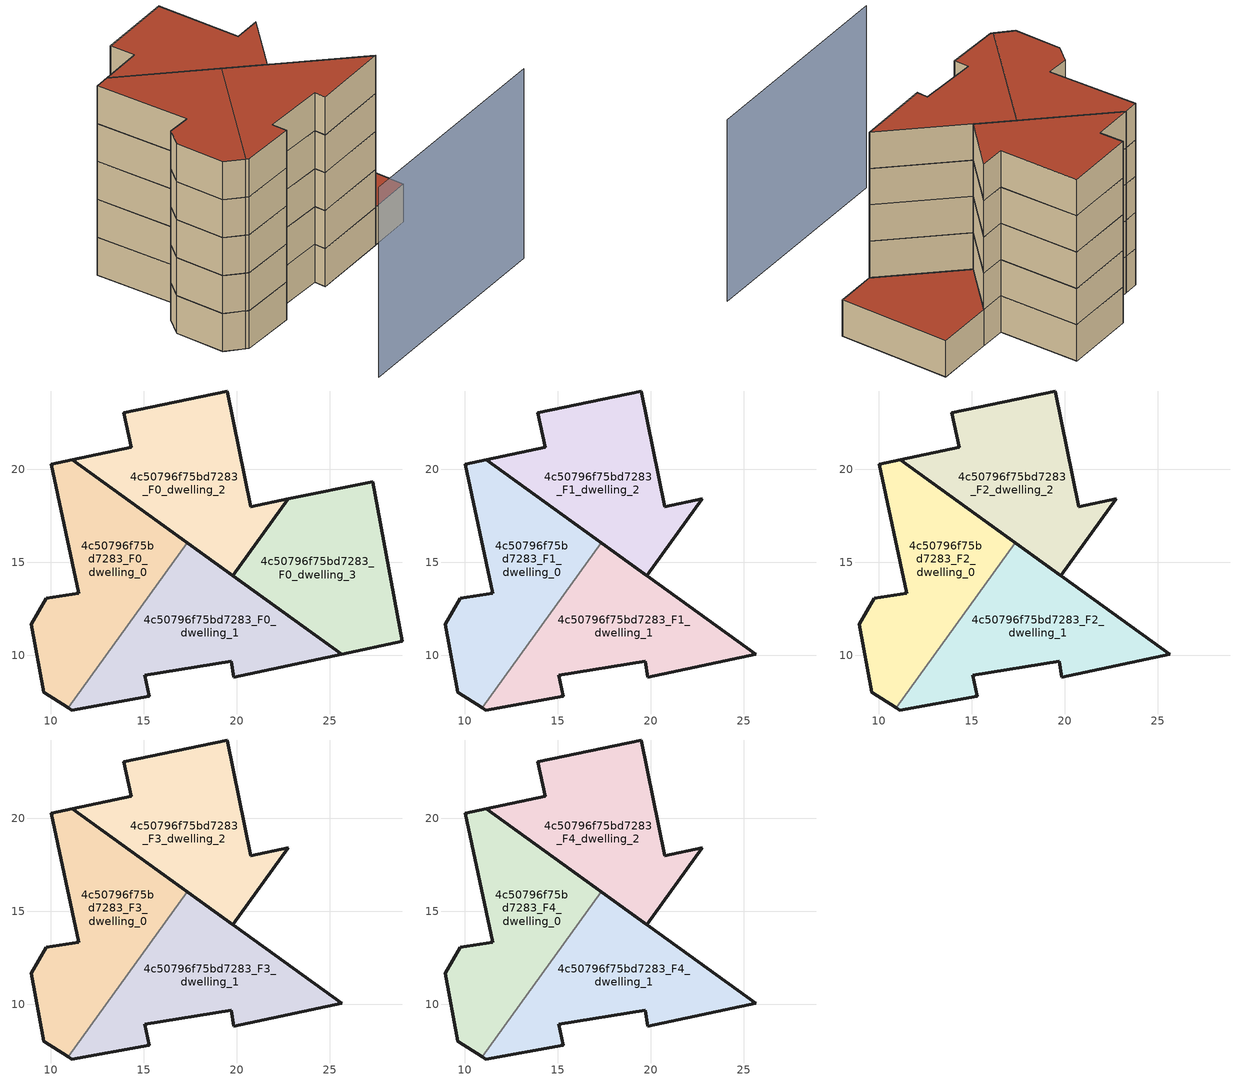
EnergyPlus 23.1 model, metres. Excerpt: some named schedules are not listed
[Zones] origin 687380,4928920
4c50796f75bd7283_F0_dwelling_0
 floor ground (EU_floor_Construction): 10.95,7.17 17.34,16.04 11.15,20.5 10.02,20.25 11.51,13.32 9.77,13.05 8.96,11.65 9.64,8.01 z0
 wall outside (EU_wall_Construction): 10.95,7.17 9.64,8.01 8.96,11.65 9.77,13.05 11.51,13.32 10.02,20.25 11.15,20.5 17.34,16.04 z0:3
 wall to 4c50796f75bd7283_F0_dwelling_1 (EU_wall_Construction): 17.34,16.04 10.95,7.17 z0:3
4c50796f75bd7283_F0_dwelling_1
 floor ground (EU_floor_Construction): 25.66,10.05 17.34,16.04 10.95,7.17 11.14,7.05 15.29,7.78 15.07,8.91 19.7,9.66 19.84,8.81 z0
 wall outside (EU_wall_Construction): 17.34,16.04 25.66,10.05 19.84,8.81 19.7,9.66 15.07,8.91 15.29,7.78 11.14,7.05 10.95,7.17 z0:3
4c50796f75bd7283_F0_dwelling_2
 floor ground (EU_floor_Construction): 19.8,14.27 22.77,18.4 20.75,17.99 19.5,24.2 13.92,23.02 14.32,21.17 11.15,20.5 z0
 wall outside (EU_wall_Construction): 19.8,14.27 11.15,20.5 14.32,21.17 13.92,23.02 19.5,24.2 20.75,17.99 22.77,18.4 19.8,14.27 z0:3
4c50796f75bd7283_F0_dwelling_3
 floor ground (EU_floor_Construction): 28.9,10.74 27.33,19.32 22.77,18.4 19.8,14.27 25.66,10.05 z0
 wall outside (EU_wall_Construction): 28.9,10.74 25.66,10.05 19.8,14.27 22.77,18.4 27.33,19.32 28.9,10.74 z0:3
 roof outside (EU_roof_Construction): 27.33,19.32 28.9,10.74 25.66,10.05 19.8,14.27 22.77,18.4 z3
4c50796f75bd7283_F1_dwelling_0
 floor to 4c50796f75bd7283_F0_dwelling_0 (EU_floor_Construction): 10.95,7.17 17.34,16.04 11.15,20.5 10.02,20.25 11.51,13.32 9.77,13.05 8.96,11.65 9.64,8.01 z3
 wall outside (EU_wall_Construction): 10.95,7.17 9.64,8.01 8.96,11.65 9.77,13.05 11.51,13.32 10.02,20.25 11.15,20.5 17.34,16.04 z3:6
 wall to 4c50796f75bd7283_F1_dwelling_1 (EU_wall_Construction): 17.34,16.04 10.95,7.17 z3:6
4c50796f75bd7283_F1_dwelling_1
 floor to 4c50796f75bd7283_F0_dwelling_1 (EU_floor_Construction): 25.66,10.05 17.34,16.04 10.95,7.17 11.14,7.05 15.29,7.78 15.07,8.91 19.7,9.66 19.84,8.81 z3
 wall outside (EU_wall_Construction): 17.34,16.04 25.66,10.05 19.84,8.81 19.7,9.66 15.07,8.91 15.29,7.78 11.14,7.05 10.95,7.17 z3:6
4c50796f75bd7283_F1_dwelling_2
 floor to 4c50796f75bd7283_F0_dwelling_2 (EU_floor_Construction): 19.8,14.27 22.77,18.4 20.75,17.99 19.5,24.2 13.92,23.02 14.32,21.17 11.15,20.5 z3
 wall outside (EU_wall_Construction): 19.8,14.27 11.15,20.5 14.32,21.17 13.92,23.02 19.5,24.2 20.75,17.99 22.77,18.4 19.8,14.27 z3:6
4c50796f75bd7283_F2_dwelling_0
 floor to 4c50796f75bd7283_F1_dwelling_0 (EU_floor_Construction): 10.95,7.17 17.34,16.04 11.15,20.5 10.02,20.25 11.51,13.32 9.77,13.05 8.96,11.65 9.64,8.01 z6
 wall outside (EU_wall_Construction): 10.95,7.17 9.64,8.01 8.96,11.65 9.77,13.05 11.51,13.32 10.02,20.25 11.15,20.5 17.34,16.04 z6:9
 wall to 4c50796f75bd7283_F2_dwelling_1 (EU_wall_Construction): 17.34,16.04 10.95,7.17 z6:9
4c50796f75bd7283_F2_dwelling_1
 floor to 4c50796f75bd7283_F1_dwelling_1 (EU_floor_Construction): 25.66,10.05 17.34,16.04 10.95,7.17 11.14,7.05 15.29,7.78 15.07,8.91 19.7,9.66 19.84,8.81 z6
 wall outside (EU_wall_Construction): 17.34,16.04 25.66,10.05 19.84,8.81 19.7,9.66 15.07,8.91 15.29,7.78 11.14,7.05 10.95,7.17 z6:9
4c50796f75bd7283_F2_dwelling_2
 floor to 4c50796f75bd7283_F1_dwelling_2 (EU_floor_Construction): 19.8,14.27 22.77,18.4 20.75,17.99 19.5,24.2 13.92,23.02 14.32,21.17 11.15,20.5 z6
 wall outside (EU_wall_Construction): 19.8,14.27 11.15,20.5 14.32,21.17 13.92,23.02 19.5,24.2 20.75,17.99 22.77,18.4 19.8,14.27 z6:9
4c50796f75bd7283_F3_dwelling_0
 floor to 4c50796f75bd7283_F2_dwelling_0 (EU_floor_Construction): 10.95,7.17 17.34,16.04 11.15,20.5 10.02,20.25 11.51,13.32 9.77,13.05 8.96,11.65 9.64,8.01 z9
 wall outside (EU_wall_Construction): 10.95,7.17 9.64,8.01 8.96,11.65 9.77,13.05 11.51,13.32 10.02,20.25 11.15,20.5 17.34,16.04 z9:12
 wall to 4c50796f75bd7283_F3_dwelling_1 (EU_wall_Construction): 17.34,16.04 10.95,7.17 z9:12
4c50796f75bd7283_F3_dwelling_1
 floor to 4c50796f75bd7283_F2_dwelling_1 (EU_floor_Construction): 25.66,10.05 17.34,16.04 10.95,7.17 11.14,7.05 15.29,7.78 15.07,8.91 19.7,9.66 19.84,8.81 z9
 wall outside (EU_wall_Construction): 17.34,16.04 25.66,10.05 19.84,8.81 19.7,9.66 15.07,8.91 15.29,7.78 11.14,7.05 10.95,7.17 z9:12
4c50796f75bd7283_F3_dwelling_2
 floor to 4c50796f75bd7283_F2_dwelling_2 (EU_floor_Construction): 19.8,14.27 22.77,18.4 20.75,17.99 19.5,24.2 13.92,23.02 14.32,21.17 11.15,20.5 z9
 wall outside (EU_wall_Construction): 19.8,14.27 11.15,20.5 14.32,21.17 13.92,23.02 19.5,24.2 20.75,17.99 22.77,18.4 19.8,14.27 z9:12
4c50796f75bd7283_F4_dwelling_0
 floor to 4c50796f75bd7283_F3_dwelling_0 (EU_floor_Construction): 10.95,7.17 17.34,16.04 11.15,20.5 10.02,20.25 11.51,13.32 9.77,13.05 8.96,11.65 9.64,8.01 z12
 wall outside (EU_wall_Construction): 10.95,7.17 9.64,8.01 8.96,11.65 9.77,13.05 11.51,13.32 10.02,20.25 11.15,20.5 17.34,16.04 z12:15
 wall to 4c50796f75bd7283_F4_dwelling_1 (EU_wall_Construction): 17.34,16.04 10.95,7.17 z12:15
 roof outside (EU_roof_Construction): 17.34,16.04 10.95,7.17 9.64,8.01 8.96,11.65 9.77,13.05 11.51,13.32 10.02,20.25 11.15,20.5 z15
4c50796f75bd7283_F4_dwelling_1
 floor to 4c50796f75bd7283_F3_dwelling_1 (EU_floor_Construction): 25.66,10.05 17.34,16.04 10.95,7.17 11.14,7.05 15.29,7.78 15.07,8.91 19.7,9.66 19.84,8.81 z12
 wall outside (EU_wall_Construction): 17.34,16.04 25.66,10.05 19.84,8.81 19.7,9.66 15.07,8.91 15.29,7.78 11.14,7.05 10.95,7.17 z12:15
 roof outside (EU_roof_Construction): 25.66,10.05 19.84,8.81 19.7,9.66 15.07,8.91 15.29,7.78 11.14,7.05 10.95,7.17 17.34,16.04 z15
4c50796f75bd7283_F4_dwelling_2
 floor to 4c50796f75bd7283_F3_dwelling_2 (EU_floor_Construction): 19.8,14.27 22.77,18.4 20.75,17.99 19.5,24.2 13.92,23.02 14.32,21.17 11.15,20.5 z12
 wall outside (EU_wall_Construction): 19.8,14.27 11.15,20.5 14.32,21.17 13.92,23.02 19.5,24.2 20.75,17.99 22.77,18.4 19.8,14.27 z12:15
 roof outside (EU_roof_Construction): 19.5,24.2 20.75,17.99 22.77,18.4 19.8,14.27 11.15,20.5 14.32,21.17 13.92,23.02 z15
shading: 14.9,-1.32 31.57,2.14 z0:15
[Building]
EU S2 Campaign: North Axis=0; Terrain=City; Solar Distribution=FullExterior
[Site:Location]
Bologna: Latitude=44.5; Longitude=11.25; Time Zone=1; Elevation=37
[SizingPeriod:WeatherFileDays]
AnnualSizingPeriod: Begin Month=1; Begin Day of Month=1; End Month=12; End Day of Month=31; Day of Week for Start Day=Monday; Use Weather File Daylight Saving Period=No; Use Weather File Rain and Snow Indicators=No
[MATERIAL]
EU_InternalMass_Material: Roughness=MediumRough; Thickness=0.1; Conductivity=1; Density=1800; Specific Heat=900; Thermal Absorptance=0.9; Solar Absorptance=0.7; Visible Absorptance=0.7
[MATERIAL:NOMASS] Roughness=MediumRough; Thermal Absorptance=0.9; Solar Absorptance=0.7; Visible Absorptance=0.7
Name | Thermal Resistance
EU_wall_NoMass | 0.905828
EU_roof_NoMass | 0.37593
EU_floor_NoMass | 0.67114
[CONSTRUCTION]
EU_wall_Construction: EU_wall_NoMass
EU_roof_Construction: EU_roof_NoMass
EU_floor_Construction: EU_floor_NoMass
EU_InternalMass_Construction: EU_InternalMass_Material
[ZONE] Type=1; Multiplier=1; Ceiling Height=autocalculate; Floor Area=autocalculate; Part of Total Floor Area=Yes
Name | Volume
4c50796f75bd7283_F0_dwelling_0; 4c50796f75bd7283_F1_dwelling_0; 4c50796f75bd7283_F2_dwelling_0; 4c50796f75bd7283_F3_dwelling_0; 4c50796f75bd7283_F4_dwelling_0 | 159.638
4c50796f75bd7283_F0_dwelling_1; 4c50796f75bd7283_F1_dwelling_1; 4c50796f75bd7283_F2_dwelling_1; 4c50796f75bd7283_F3_dwelling_1; 4c50796f75bd7283_F4_dwelling_1 | 159.647
4c50796f75bd7283_F0_dwelling_2; 4c50796f75bd7283_F1_dwelling_2; 4c50796f75bd7283_F2_dwelling_2; 4c50796f75bd7283_F3_dwelling_2; 4c50796f75bd7283_F4_dwelling_2 | 159.632
4c50796f75bd7283_F0_dwelling_3 | 159.644
[INTERNALMASS] Construction=EU_InternalMass_Construction
Name | Zone or ZoneList | Surface Area
4c50796f75bd7283_F0_dwelling_0_EU_InternalMass | 4c50796f75bd7283_F0_dwelling_0 | 53.2109
4c50796f75bd7283_F0_dwelling_1_EU_InternalMass | 4c50796f75bd7283_F0_dwelling_1 | 53.2145
4c50796f75bd7283_F0_dwelling_2_EU_InternalMass | 4c50796f75bd7283_F0_dwelling_2 | 53.2109
4c50796f75bd7283_F0_dwelling_3_EU_InternalMass | 4c50796f75bd7283_F0_dwelling_3 | 53.2137
4c50796f75bd7283_F1_dwelling_0_EU_InternalMass | 4c50796f75bd7283_F1_dwelling_0 | 71.3039
4c50796f75bd7283_F1_dwelling_1_EU_InternalMass | 4c50796f75bd7283_F1_dwelling_1 | 70.5949
4c50796f75bd7283_F1_dwelling_2_EU_InternalMass | 4c50796f75bd7283_F1_dwelling_2 | 70.953
4c50796f75bd7283_F2_dwelling_0_EU_InternalMass | 4c50796f75bd7283_F2_dwelling_0 | 71.3039
4c50796f75bd7283_F2_dwelling_1_EU_InternalMass | 4c50796f75bd7283_F2_dwelling_1 | 70.5949
4c50796f75bd7283_F2_dwelling_2_EU_InternalMass | 4c50796f75bd7283_F2_dwelling_2 | 70.953
4c50796f75bd7283_F3_dwelling_0_EU_InternalMass | 4c50796f75bd7283_F3_dwelling_0 | 71.3039
4c50796f75bd7283_F3_dwelling_1_EU_InternalMass | 4c50796f75bd7283_F3_dwelling_1 | 70.5949
4c50796f75bd7283_F3_dwelling_2_EU_InternalMass | 4c50796f75bd7283_F3_dwelling_2 | 70.953
4c50796f75bd7283_F4_dwelling_0_EU_InternalMass | 4c50796f75bd7283_F4_dwelling_0 | 71.3039
4c50796f75bd7283_F4_dwelling_1_EU_InternalMass | 4c50796f75bd7283_F4_dwelling_1 | 70.5949
4c50796f75bd7283_F4_dwelling_2_EU_InternalMass | 4c50796f75bd7283_F4_dwelling_2 | 70.953
[OTHEREQUIPMENT] Fuel Type=Electricity; Design Level Calculation Method=Watts/Area; Power per Zone Floor Area=1; Fraction Latent=0; Fraction Radiant=0; Fraction Lost=0; Carbon Dioxide Generation Rate=0; EndUse Subcategory=EU_Step8_InternalGains
Name | Zone or ZoneList or Space or SpaceList | Schedule
EU_Step8_InternalGain_4c50796f75bd7283_F0_dwelling_0_f000 | 4c50796f75bd7283_F0_dwelling_0 | EU_Step8_GainSchedule_4c50796f75bd7283_F0_dwelling_0_f000
EU_Step8_InternalGain_4c50796f75bd7283_F0_dwelling_1_f000 | 4c50796f75bd7283_F0_dwelling_1 | EU_Step8_GainSchedule_4c50796f75bd7283_F0_dwelling_1_f000
EU_Step8_InternalGain_4c50796f75bd7283_F0_dwelling_2_f000 | 4c50796f75bd7283_F0_dwelling_2 | EU_Step8_GainSchedule_4c50796f75bd7283_F0_dwelling_2_f000
EU_Step8_InternalGain_4c50796f75bd7283_F0_dwelling_3_f000 | 4c50796f75bd7283_F0_dwelling_3 | EU_Step8_GainSchedule_4c50796f75bd7283_F0_dwelling_3_f000
EU_Step8_InternalGain_4c50796f75bd7283_F1_dwelling_0_f000 | 4c50796f75bd7283_F1_dwelling_0 | EU_Step8_GainSchedule_4c50796f75bd7283_F1_dwelling_0_f000
EU_Step8_InternalGain_4c50796f75bd7283_F1_dwelling_1_f000 | 4c50796f75bd7283_F1_dwelling_1 | EU_Step8_GainSchedule_4c50796f75bd7283_F1_dwelling_1_f000
EU_Step8_InternalGain_4c50796f75bd7283_F1_dwelling_2_f000 | 4c50796f75bd7283_F1_dwelling_2 | EU_Step8_GainSchedule_4c50796f75bd7283_F1_dwelling_2_f000
EU_Step8_InternalGain_4c50796f75bd7283_F2_dwelling_0_f000 | 4c50796f75bd7283_F2_dwelling_0 | EU_Step8_GainSchedule_4c50796f75bd7283_F2_dwelling_0_f000
EU_Step8_InternalGain_4c50796f75bd7283_F2_dwelling_1_f000 | 4c50796f75bd7283_F2_dwelling_1 | EU_Step8_GainSchedule_4c50796f75bd7283_F2_dwelling_1_f000
EU_Step8_InternalGain_4c50796f75bd7283_F2_dwelling_2_f000 | 4c50796f75bd7283_F2_dwelling_2 | EU_Step8_GainSchedule_4c50796f75bd7283_F2_dwelling_2_f000
EU_Step8_InternalGain_4c50796f75bd7283_F3_dwelling_0_f000 | 4c50796f75bd7283_F3_dwelling_0 | EU_Step8_GainSchedule_4c50796f75bd7283_F3_dwelling_0_f000
EU_Step8_InternalGain_4c50796f75bd7283_F3_dwelling_1_f000 | 4c50796f75bd7283_F3_dwelling_1 | EU_Step8_GainSchedule_4c50796f75bd7283_F3_dwelling_1_f000
EU_Step8_InternalGain_4c50796f75bd7283_F3_dwelling_2_f000 | 4c50796f75bd7283_F3_dwelling_2 | EU_Step8_GainSchedule_4c50796f75bd7283_F3_dwelling_2_f000
EU_Step8_InternalGain_4c50796f75bd7283_F4_dwelling_0_f000 | 4c50796f75bd7283_F4_dwelling_0 | EU_Step8_GainSchedule_4c50796f75bd7283_F4_dwelling_0_f000
EU_Step8_InternalGain_4c50796f75bd7283_F4_dwelling_1_f000 | 4c50796f75bd7283_F4_dwelling_1 | EU_Step8_GainSchedule_4c50796f75bd7283_F4_dwelling_1_f000
EU_Step8_InternalGain_4c50796f75bd7283_F4_dwelling_2_f000 | 4c50796f75bd7283_F4_dwelling_2 | EU_Step8_GainSchedule_4c50796f75bd7283_F4_dwelling_2_f000
[ZONEVENTILATION:DESIGNFLOWRATE] Schedule=EU_AlwaysOn; Design Flow Rate Calculation Method=AirChanges/Hour; Air Changes per Hour=0.73129; Ventilation Type=Natural; Fan Pressure Rise=0; Fan Total Efficiency=1; Constant Term Coefficient=1; Temperature Term Coefficient=0; Velocity Term Coefficient=0; Velocity Squared Term Coefficient=0; Minimum Indoor Temperature=-100; Maximum Indoor Temperature=100; Delta Temperature=-100; Minimum Outdoor Temperature=-100; Maximum Outdoor Temperature=100; Maximum Wind Speed=40
Name | Zone or ZoneList or Space or SpaceList
EU_ConstantAir_4c50796f75bd7283_F0_dwelling_0 | 4c50796f75bd7283_F0_dwelling_0
EU_ConstantAir_4c50796f75bd7283_F0_dwelling_1 | 4c50796f75bd7283_F0_dwelling_1
EU_ConstantAir_4c50796f75bd7283_F0_dwelling_2 | 4c50796f75bd7283_F0_dwelling_2
EU_ConstantAir_4c50796f75bd7283_F0_dwelling_3 | 4c50796f75bd7283_F0_dwelling_3
EU_ConstantAir_4c50796f75bd7283_F1_dwelling_0 | 4c50796f75bd7283_F1_dwelling_0
EU_ConstantAir_4c50796f75bd7283_F1_dwelling_1 | 4c50796f75bd7283_F1_dwelling_1
EU_ConstantAir_4c50796f75bd7283_F1_dwelling_2 | 4c50796f75bd7283_F1_dwelling_2
EU_ConstantAir_4c50796f75bd7283_F2_dwelling_0 | 4c50796f75bd7283_F2_dwelling_0
EU_ConstantAir_4c50796f75bd7283_F2_dwelling_1 | 4c50796f75bd7283_F2_dwelling_1
EU_ConstantAir_4c50796f75bd7283_F2_dwelling_2 | 4c50796f75bd7283_F2_dwelling_2
EU_ConstantAir_4c50796f75bd7283_F3_dwelling_0 | 4c50796f75bd7283_F3_dwelling_0
EU_ConstantAir_4c50796f75bd7283_F3_dwelling_1 | 4c50796f75bd7283_F3_dwelling_1
EU_ConstantAir_4c50796f75bd7283_F3_dwelling_2 | 4c50796f75bd7283_F3_dwelling_2
EU_ConstantAir_4c50796f75bd7283_F4_dwelling_0 | 4c50796f75bd7283_F4_dwelling_0
EU_ConstantAir_4c50796f75bd7283_F4_dwelling_1 | 4c50796f75bd7283_F4_dwelling_1
EU_ConstantAir_4c50796f75bd7283_F4_dwelling_2 | 4c50796f75bd7283_F4_dwelling_2
[HVACTEMPLATE:THERMOSTAT] Constant Heating Setpoint=20; Constant Cooling Setpoint=50
EU_HeatOnly_4c50796f75bd7283_F0_dwelling_0; EU_HeatOnly_4c50796f75bd7283_F0_dwelling_1; EU_HeatOnly_4c50796f75bd7283_F0_dwelling_2; EU_HeatOnly_4c50796f75bd7283_F0_dwelling_3; EU_HeatOnly_4c50796f75bd7283_F1_dwelling_0; EU_HeatOnly_4c50796f75bd7283_F1_dwelling_1; EU_HeatOnly_4c50796f75bd7283_F1_dwelling_2; EU_HeatOnly_4c50796f75bd7283_F2_dwelling_0; EU_HeatOnly_4c50796f75bd7283_F2_dwelling_1; EU_HeatOnly_4c50796f75bd7283_F2_dwelling_2; EU_HeatOnly_4c50796f75bd7283_F3_dwelling_0; EU_HeatOnly_4c50796f75bd7283_F3_dwelling_1; EU_HeatOnly_4c50796f75bd7283_F3_dwelling_2; EU_HeatOnly_4c50796f75bd7283_F4_dwelling_0; EU_HeatOnly_4c50796f75bd7283_F4_dwelling_1; EU_HeatOnly_4c50796f75bd7283_F4_dwelling_2
[HVACTEMPLATE:ZONE:IDEALLOADSAIRSYSTEM] System Availability Schedule=EU_AlwaysOn; Maximum Heating Supply Air Temperature=50; Minimum Cooling Supply Air Temperature=13; Maximum Heating Supply Air Humidity Ratio=0.0156; Minimum Cooling Supply Air Humidity Ratio=0.0077; Heating Limit=NoLimit; Cooling Limit=NoLimit; Heating Availability Schedule=EU_AlwaysOn; Cooling Availability Schedule=EU_CoolingOff; Dehumidification Control Type=ConstantSensibleHeatRatio; Cooling Sensible Heat Ratio=0.7; Dehumidification Setpoint=60; Humidification Control Type=None; Humidification Setpoint=30; Outdoor Air Method=None; Outdoor Air Flow Rate per Person=0.00944; Outdoor Air Flow Rate per Zone Floor Area=0; Outdoor Air Flow Rate per Zone=0; Demand Controlled Ventilation Type=None; Outdoor Air Economizer Type=NoEconomizer; Heat Recovery Type=None; Sensible Heat Recovery Effectiveness=0.7; Latent Heat Recovery Effectiveness=0.65
Name | Template Thermostat
4c50796f75bd7283_F0_dwelling_0 | EU_HeatOnly_4c50796f75bd7283_F0_dwelling_0
4c50796f75bd7283_F0_dwelling_1 | EU_HeatOnly_4c50796f75bd7283_F0_dwelling_1
4c50796f75bd7283_F0_dwelling_2 | EU_HeatOnly_4c50796f75bd7283_F0_dwelling_2
4c50796f75bd7283_F0_dwelling_3 | EU_HeatOnly_4c50796f75bd7283_F0_dwelling_3
4c50796f75bd7283_F1_dwelling_0 | EU_HeatOnly_4c50796f75bd7283_F1_dwelling_0
4c50796f75bd7283_F1_dwelling_1 | EU_HeatOnly_4c50796f75bd7283_F1_dwelling_1
4c50796f75bd7283_F1_dwelling_2 | EU_HeatOnly_4c50796f75bd7283_F1_dwelling_2
4c50796f75bd7283_F2_dwelling_0 | EU_HeatOnly_4c50796f75bd7283_F2_dwelling_0
4c50796f75bd7283_F2_dwelling_1 | EU_HeatOnly_4c50796f75bd7283_F2_dwelling_1
4c50796f75bd7283_F2_dwelling_2 | EU_HeatOnly_4c50796f75bd7283_F2_dwelling_2
4c50796f75bd7283_F3_dwelling_0 | EU_HeatOnly_4c50796f75bd7283_F3_dwelling_0
4c50796f75bd7283_F3_dwelling_1 | EU_HeatOnly_4c50796f75bd7283_F3_dwelling_1
4c50796f75bd7283_F3_dwelling_2 | EU_HeatOnly_4c50796f75bd7283_F3_dwelling_2
4c50796f75bd7283_F4_dwelling_0 | EU_HeatOnly_4c50796f75bd7283_F4_dwelling_0
4c50796f75bd7283_F4_dwelling_1 | EU_HeatOnly_4c50796f75bd7283_F4_dwelling_1
4c50796f75bd7283_F4_dwelling_2 | EU_HeatOnly_4c50796f75bd7283_F4_dwelling_2
[SIZING:ZONE] Zone Cooling Design Supply Air Temperature Input Method=SupplyAirTemperature; Zone Cooling Design Supply Air Temperature=13; Zone Heating Design Supply Air Temperature Input Method=SupplyAirTemperature; Zone Heating Design Supply Air Temperature=50; Zone Cooling Design Supply Air Humidity Ratio=0.008; Zone Heating Design Supply Air Humidity Ratio=0.008; Cooling Design Air Flow Method=DesignDay; Cooling Design Air Flow Rate=0; Cooling Minimum Air Flow per Zone Floor Area=0.000762; Cooling Minimum Air Flow=0; Cooling Minimum Air Flow Fraction=0.2; Heating Design Air Flow Method=DesignDay; Heating Design Air Flow Rate=0; Heating Maximum Air Flow per Zone Floor Area=0.002032; Heating Maximum Air Flow=0.141576; Heating Maximum Air Flow Fraction=0.3; Account for Dedicated Outdoor Air System=No; Dedicated Outdoor Air System Control Strategy=NeutralSupplyAir; Dedicated Outdoor Air Low Setpoint Temperature for Design=autosize; Dedicated Outdoor Air High Setpoint Temperature for Design=autosize; Zone Load Sizing Method=Sensible Load Only No Latent Load; Zone Latent Cooling Design Supply Air Humidity Ratio Input Method=HumidityRatioDifference; Zone Cooling Design Supply Air Humidity Ratio Difference=0.005; Zone Latent Heating Design Supply Air Humidity Ratio Input Method=HumidityRatioDifference; Zone Humidification Design Supply Air Humidity Ratio Difference=0.005
4c50796f75bd7283_F0_dwelling_0; 4c50796f75bd7283_F0_dwelling_1; 4c50796f75bd7283_F0_dwelling_2; 4c50796f75bd7283_F0_dwelling_3; 4c50796f75bd7283_F1_dwelling_0; 4c50796f75bd7283_F1_dwelling_1; 4c50796f75bd7283_F1_dwelling_2; 4c50796f75bd7283_F2_dwelling_0; 4c50796f75bd7283_F2_dwelling_1; 4c50796f75bd7283_F2_dwelling_2; 4c50796f75bd7283_F3_dwelling_0; 4c50796f75bd7283_F3_dwelling_1
